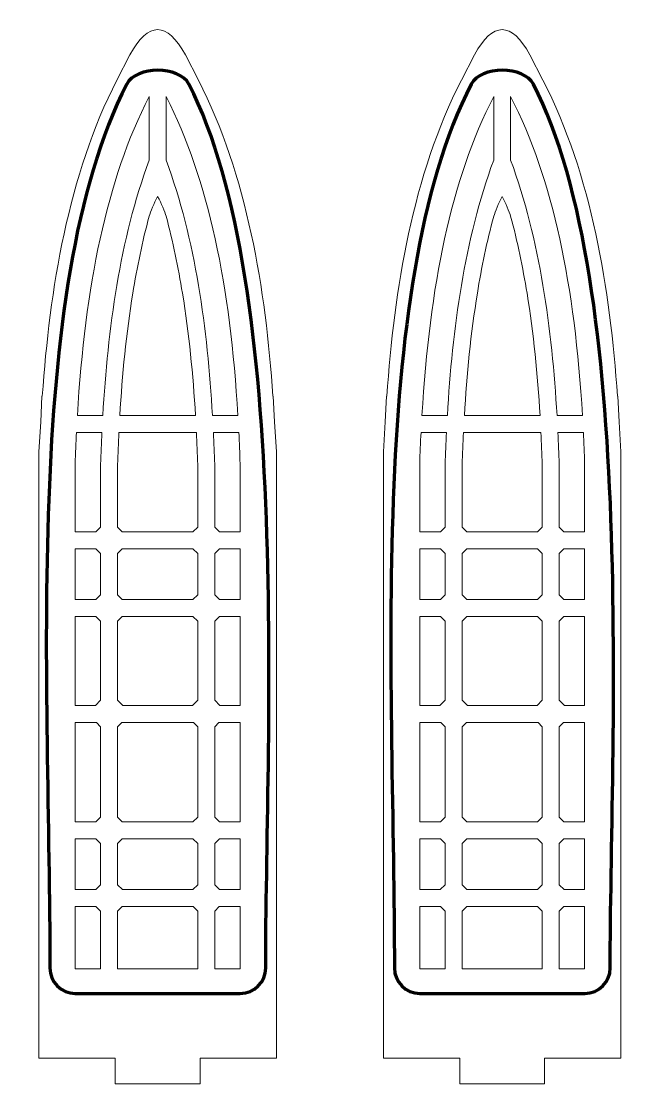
# Model space of a CAD drawing. Header units: centimetres. Extents: x -57 to 189, y -76 to 83.
# Drawn here: x -56.29 to -49.02, y 8.83 to 21.35 of the extents above; entities that cross this region are included whole.
import ezdxf

# ---------------------------------------------------------------- set-up
doc = ezdxf.new("R2010")
doc.units = ezdxf.units.CM
doc.header["$MEASUREMENT"] = 0
doc.layers.add('DEFAULT', color=7, linetype='Continuous')

msp = doc.modelspace()

# ---------------------------------------------------------------- linework, layer by layer
at = {"layer": 'DEFAULT', "color": 250, "lineweight": 9}
for points, knots in [([(-55.17945, 9.12564), (-55.17945, 9.12564), (-56.07944, 9.12564), (-56.07944, 9.12564), (-56.07944, 9.12564), (-56.07944, 9.12564), (-56.07941, 16.27642), (-56.07941, 16.27642), (-56.07941, 16.27642), (-56.07941, 16.27642), (-56.05852, 16.628), (-56.05852, 16.628), (-56.05852, 16.628), (-56.05852, 16.628), (-56.04349, 16.93102), (-56.04349, 16.93102), (-56.04349, 16.93102), (-56.04349, 16.93102), (-56.03952, 16.93102), (-56.03952, 16.93102), (-56.03952, 16.93102), (-55.95224, 18.18883), (-55.73653, 19.53457), (-55.15956, 20.65811), (-55.15956, 20.65811), (-55.15956, 20.65811), (-55.00675, 20.95568), (-55.00675, 20.95568), (-55.00675, 20.95568), (-54.78855, 21.3508), (-54.57035, 21.3508), (-54.35215, 20.95568), (-54.35215, 20.95568), (-54.35215, 20.95568), (-54.19934, 20.65811), (-54.19934, 20.65811), (-54.19934, 20.65811), (-53.62237, 19.53457), (-53.40666, 18.18883), (-53.31938, 16.93102), (-53.31938, 16.93102), (-53.31938, 16.93102), (-53.31541, 16.93102), (-53.31541, 16.93102), (-53.31541, 16.93102), (-53.31541, 16.93102), (-53.30038, 16.628), (-53.30038, 16.628), (-53.30038, 16.628), (-53.30038, 16.628), (-53.27945, 16.27642), (-53.27945, 16.27642), (-53.27945, 16.27642), (-53.27945, 16.27642), (-53.27945, 9.12564), (-53.27945, 9.12564), (-53.27945, 9.12564), (-53.27945, 9.12564), (-54.17945, 9.12564), (-54.17945, 9.12564), (-54.17945, 9.12564), (-54.17945, 9.12564), (-54.17945, 8.82564), (-54.17945, 8.82564), (-54.17945, 8.82564), (-54.17945, 8.82564), (-55.17945, 8.82564), (-55.17945, 8.82564), (-55.17945, 8.82564), (-55.17945, 8.82564), (-55.17945, 9.12564), (-55.17945, 9.12564)], [0, 0, 0, 0, 0.05263158, 0.05263158, 0.05263158, 0.05263158, 0.10526316, 0.10526316, 0.10526316, 0.10526316, 0.15789474, 0.15789474, 0.15789474, 0.15789474, 0.21052632, 0.21052632, 0.21052632, 0.21052632, 0.26315789, 0.26315789, 0.26315789, 0.26315789, 0.31578947, 0.31578947, 0.31578947, 0.31578947, 0.36842105, 0.36842105, 0.36842105, 0.36842105, 0.42105263, 0.42105263, 0.42105263, 0.42105263, 0.47368421, 0.47368421, 0.47368421, 0.47368421, 0.52631579, 0.52631579, 0.52631579, 0.52631579, 0.57894737, 0.57894737, 0.57894737, 0.57894737, 0.63157895, 0.63157895, 0.63157895, 0.63157895, 0.68421053, 0.68421053, 0.68421053, 0.68421053, 0.73684211, 0.73684211, 0.73684211, 0.73684211, 0.78947368, 0.78947368, 0.78947368, 0.78947368, 0.84210526, 0.84210526, 0.84210526, 0.84210526, 0.89473684, 0.89473684, 0.89473684, 0.89473684, 1, 1, 1, 1]), ([(-51.11614, 9.12564), (-51.11614, 9.12564), (-52.01613, 9.12564), (-52.01613, 9.12564), (-52.01613, 9.12564), (-52.01613, 9.12564), (-52.0161, 16.27642), (-52.0161, 16.27642), (-52.0161, 16.27642), (-52.0161, 16.27642), (-51.99521, 16.628), (-51.99521, 16.628), (-51.99521, 16.628), (-51.99521, 16.628), (-51.98018, 16.93102), (-51.98018, 16.93102), (-51.98018, 16.93102), (-51.98018, 16.93102), (-51.97621, 16.93102), (-51.97621, 16.93102), (-51.97621, 16.93102), (-51.88893, 18.18883), (-51.67322, 19.53457), (-51.09625, 20.65811), (-51.09625, 20.65811), (-51.09625, 20.65811), (-50.94344, 20.95568), (-50.94344, 20.95568), (-50.94344, 20.95568), (-50.72524, 21.3508), (-50.50704, 21.3508), (-50.28884, 20.95568), (-50.28884, 20.95568), (-50.28884, 20.95568), (-50.13603, 20.65811), (-50.13603, 20.65811), (-50.13603, 20.65811), (-49.55906, 19.53457), (-49.34335, 18.18883), (-49.25607, 16.93102), (-49.25607, 16.93102), (-49.25607, 16.93102), (-49.2521, 16.93102), (-49.2521, 16.93102), (-49.2521, 16.93102), (-49.2521, 16.93102), (-49.23707, 16.628), (-49.23707, 16.628), (-49.23707, 16.628), (-49.23707, 16.628), (-49.21614, 16.27642), (-49.21614, 16.27642), (-49.21614, 16.27642), (-49.21614, 16.27642), (-49.21614, 9.12564), (-49.21614, 9.12564), (-49.21614, 9.12564), (-49.21614, 9.12564), (-50.11614, 9.12564), (-50.11614, 9.12564), (-50.11614, 9.12564), (-50.11614, 9.12564), (-50.11614, 8.82564), (-50.11614, 8.82564), (-50.11614, 8.82564), (-50.11614, 8.82564), (-51.11614, 8.82564), (-51.11614, 8.82564), (-51.11614, 8.82564), (-51.11614, 8.82564), (-51.11614, 9.12564), (-51.11614, 9.12564)], [0, 0, 0, 0, 0.05263158, 0.05263158, 0.05263158, 0.05263158, 0.10526316, 0.10526316, 0.10526316, 0.10526316, 0.15789474, 0.15789474, 0.15789474, 0.15789474, 0.21052632, 0.21052632, 0.21052632, 0.21052632, 0.26315789, 0.26315789, 0.26315789, 0.26315789, 0.31578947, 0.31578947, 0.31578947, 0.31578947, 0.36842105, 0.36842105, 0.36842105, 0.36842105, 0.42105263, 0.42105263, 0.42105263, 0.42105263, 0.47368421, 0.47368421, 0.47368421, 0.47368421, 0.52631579, 0.52631579, 0.52631579, 0.52631579, 0.57894737, 0.57894737, 0.57894737, 0.57894737, 0.63157895, 0.63157895, 0.63157895, 0.63157895, 0.68421053, 0.68421053, 0.68421053, 0.68421053, 0.73684211, 0.73684211, 0.73684211, 0.73684211, 0.78947368, 0.78947368, 0.78947368, 0.78947368, 0.84210526, 0.84210526, 0.84210526, 0.84210526, 0.89473684, 0.89473684, 0.89473684, 0.89473684, 1, 1, 1, 1]), ([(-54.77945, 19.71427), (-55.12617, 18.77528), (-55.26663, 17.7188), (-55.32606, 16.70383), (-55.32606, 16.70383), (-55.32606, 16.70383), (-55.62596, 16.70383), (-55.62596, 16.70383), (-55.62596, 16.70383), (-55.53542, 18.22724), (-55.28409, 19.48033), (-54.77945, 20.46302), (-54.77945, 20.46302), (-54.77945, 20.46302), (-54.77945, 19.71427), (-54.77945, 19.71427)], [0, 0, 0, 0, 0.2, 0.2, 0.2, 0.2, 0.4, 0.4, 0.4, 0.4, 0.6, 0.6, 0.6, 0.6, 1, 1, 1, 1]), ([(-54.57945, 20.46302), (-54.07481, 19.48033), (-53.82348, 18.22724), (-53.73294, 16.70383), (-53.73294, 16.70383), (-53.73294, 16.70383), (-54.03284, 16.70383), (-54.03284, 16.70383), (-54.03284, 16.70383), (-54.09227, 17.7188), (-54.23273, 18.77528), (-54.57945, 19.71427), (-54.57945, 19.71427), (-54.57945, 19.71427), (-54.57945, 20.46302), (-54.57945, 20.46302)], [0, 0, 0, 0, 0.2, 0.2, 0.2, 0.2, 0.4, 0.4, 0.4, 0.4, 0.6, 0.6, 0.6, 0.6, 1, 1, 1, 1]), ([(-50.71614, 19.71427), (-51.06286, 18.77528), (-51.20332, 17.7188), (-51.26275, 16.70383), (-51.26275, 16.70383), (-51.26275, 16.70383), (-51.56265, 16.70383), (-51.56265, 16.70383), (-51.56265, 16.70383), (-51.47211, 18.22724), (-51.22078, 19.48033), (-50.71614, 20.46302), (-50.71614, 20.46302), (-50.71614, 20.46302), (-50.71614, 19.71427), (-50.71614, 19.71427)], [0, 0, 0, 0, 0.2, 0.2, 0.2, 0.2, 0.4, 0.4, 0.4, 0.4, 0.6, 0.6, 0.6, 0.6, 1, 1, 1, 1]), ([(-50.51614, 20.46302), (-50.0115, 19.48033), (-49.76017, 18.22724), (-49.66963, 16.70383), (-49.66963, 16.70383), (-49.66963, 16.70383), (-49.96953, 16.70383), (-49.96953, 16.70383), (-49.96953, 16.70383), (-50.02896, 17.7188), (-50.16942, 18.77528), (-50.51614, 19.71427), (-50.51614, 19.71427), (-50.51614, 19.71427), (-50.51614, 20.46302), (-50.51614, 20.46302)], [0, 0, 0, 0, 0.2, 0.2, 0.2, 0.2, 0.4, 0.4, 0.4, 0.4, 0.6, 0.6, 0.6, 0.6, 1, 1, 1, 1]), ([(-54.38675, 18.14511), (-54.30897, 17.66854), (-54.26199, 17.18645), (-54.23328, 16.70383), (-54.23328, 16.70383), (-54.23328, 16.70383), (-54.67945, 16.70383), (-54.67945, 16.70383), (-54.67945, 16.70383), (-54.67945, 16.70383), (-55.12562, 16.70383), (-55.12562, 16.70383), (-55.12562, 16.70383), (-55.09691, 17.18645), (-55.04993, 17.66854), (-54.97215, 18.14511), (-54.97215, 18.14511), (-54.92251, 18.44931), (-54.85997, 18.75362), (-54.77945, 19.05263), (-54.77945, 19.05263), (-54.76227, 19.10383), (-54.72367, 19.20741), (-54.67945, 19.28575), (-54.67945, 19.28575), (-54.63523, 19.20741), (-54.59663, 19.10383), (-54.57945, 19.05263), (-54.57945, 19.05263), (-54.49893, 18.75362), (-54.43639, 18.44931), (-54.38675, 18.14511)], [0, 0, 0, 0, 0.11111111, 0.11111111, 0.11111111, 0.11111111, 0.22222222, 0.22222222, 0.22222222, 0.22222222, 0.33333333, 0.33333333, 0.33333333, 0.33333333, 0.44444444, 0.44444444, 0.44444444, 0.44444444, 0.55555556, 0.55555556, 0.55555556, 0.55555556, 0.66666667, 0.66666667, 0.66666667, 0.66666667, 0.77777778, 0.77777778, 0.77777778, 0.77777778, 1, 1, 1, 1]), ([(-50.32344, 18.14511), (-50.24566, 17.66854), (-50.19868, 17.18645), (-50.16997, 16.70383), (-50.16997, 16.70383), (-50.16997, 16.70383), (-50.61614, 16.70383), (-50.61614, 16.70383), (-50.61614, 16.70383), (-50.61614, 16.70383), (-51.06231, 16.70383), (-51.06231, 16.70383), (-51.06231, 16.70383), (-51.0336, 17.18645), (-50.98662, 17.66854), (-50.90884, 18.14511), (-50.90884, 18.14511), (-50.8592, 18.44931), (-50.79666, 18.75362), (-50.71614, 19.05263), (-50.71614, 19.05263), (-50.69896, 19.10383), (-50.66036, 19.20741), (-50.61614, 19.28575), (-50.61614, 19.28575), (-50.57192, 19.20741), (-50.53332, 19.10383), (-50.51614, 19.05263), (-50.51614, 19.05263), (-50.43562, 18.75362), (-50.37308, 18.44931), (-50.32344, 18.14511)], [0, 0, 0, 0, 0.11111111, 0.11111111, 0.11111111, 0.11111111, 0.22222222, 0.22222222, 0.22222222, 0.22222222, 0.33333333, 0.33333333, 0.33333333, 0.33333333, 0.44444444, 0.44444444, 0.44444444, 0.44444444, 0.55555556, 0.55555556, 0.55555556, 0.55555556, 0.66666667, 0.66666667, 0.66666667, 0.66666667, 0.77777778, 0.77777778, 0.77777778, 0.77777778, 1, 1, 1, 1]), ([(-55.35214, 16.12765), (-55.35214, 16.12765), (-55.35214, 15.3874), (-55.35214, 15.3874), (-55.35214, 15.3874), (-55.35214, 15.3874), (-55.40805, 15.33149), (-55.40805, 15.33149), (-55.40805, 15.33149), (-55.40805, 15.33149), (-55.65214, 15.33149), (-55.65214, 15.33149), (-55.65214, 15.33149), (-55.65214, 15.33149), (-55.65214, 16.13262), (-55.65214, 16.13262), (-55.65214, 16.13262), (-55.64799, 16.25804), (-55.6429, 16.38178), (-55.63685, 16.50383), (-55.63685, 16.50383), (-55.63685, 16.50383), (-55.33679, 16.50383), (-55.33679, 16.50383), (-55.33679, 16.50383), (-55.34293, 16.37809), (-55.34795, 16.25314), (-55.35208, 16.12931), (-55.35208, 16.12931), (-55.35208, 16.12931), (-55.35214, 16.12765), (-55.35214, 16.12765)], [0, 0, 0, 0, 0.11111111, 0.11111111, 0.11111111, 0.11111111, 0.22222222, 0.22222222, 0.22222222, 0.22222222, 0.33333333, 0.33333333, 0.33333333, 0.33333333, 0.44444444, 0.44444444, 0.44444444, 0.44444444, 0.55555556, 0.55555556, 0.55555556, 0.55555556, 0.66666667, 0.66666667, 0.66666667, 0.66666667, 0.77777778, 0.77777778, 0.77777778, 0.77777778, 1, 1, 1, 1]), ([(-54.20676, 16.12431), (-54.20676, 16.12431), (-54.20676, 15.3874), (-54.20676, 15.3874), (-54.20676, 15.3874), (-54.20676, 15.3874), (-54.26267, 15.33149), (-54.26267, 15.33149), (-54.26267, 15.33149), (-54.26267, 15.33149), (-54.67945, 15.33149), (-54.67945, 15.33149), (-54.67945, 15.33149), (-54.67945, 15.33149), (-55.09623, 15.33149), (-55.09623, 15.33149), (-55.09623, 15.33149), (-55.09623, 15.33149), (-55.15214, 15.3874), (-55.15214, 15.3874), (-55.15214, 15.3874), (-55.15214, 15.3874), (-55.15214, 16.12431), (-55.15214, 16.12431), (-55.15214, 16.12431), (-55.14792, 16.25075), (-55.14277, 16.37729), (-55.13651, 16.50383), (-55.13651, 16.50383), (-55.13651, 16.50383), (-54.67945, 16.50383), (-54.67945, 16.50383), (-54.67945, 16.50383), (-54.67945, 16.50383), (-54.22239, 16.50383), (-54.22239, 16.50383), (-54.22239, 16.50383), (-54.21613, 16.37729), (-54.21098, 16.25075), (-54.20676, 16.12431)], [0, 0, 0, 0, 0.09090909, 0.09090909, 0.09090909, 0.09090909, 0.18181818, 0.18181818, 0.18181818, 0.18181818, 0.27272727, 0.27272727, 0.27272727, 0.27272727, 0.36363636, 0.36363636, 0.36363636, 0.36363636, 0.45454545, 0.45454545, 0.45454545, 0.45454545, 0.54545455, 0.54545455, 0.54545455, 0.54545455, 0.63636364, 0.63636364, 0.63636364, 0.63636364, 0.72727273, 0.72727273, 0.72727273, 0.72727273, 0.81818182, 0.81818182, 0.81818182, 0.81818182, 1, 1, 1, 1]), ([(-53.70676, 16.13262), (-53.70676, 16.13262), (-53.70676, 15.33149), (-53.70676, 15.33149), (-53.70676, 15.33149), (-53.70676, 15.33149), (-53.95085, 15.33149), (-53.95085, 15.33149), (-53.95085, 15.33149), (-53.95085, 15.33149), (-54.00676, 15.3874), (-54.00676, 15.3874), (-54.00676, 15.3874), (-54.00676, 15.3874), (-54.00676, 16.12765), (-54.00676, 16.12765), (-54.00676, 16.12765), (-54.00676, 16.12765), (-54.00682, 16.12931), (-54.00682, 16.12931), (-54.00682, 16.12931), (-54.01095, 16.25314), (-54.01597, 16.37809), (-54.02211, 16.50383), (-54.02211, 16.50383), (-54.02211, 16.50383), (-53.72205, 16.50383), (-53.72205, 16.50383), (-53.72205, 16.50383), (-53.716, 16.38178), (-53.71091, 16.25804), (-53.70676, 16.13262)], [0, 0, 0, 0, 0.11111111, 0.11111111, 0.11111111, 0.11111111, 0.22222222, 0.22222222, 0.22222222, 0.22222222, 0.33333333, 0.33333333, 0.33333333, 0.33333333, 0.44444444, 0.44444444, 0.44444444, 0.44444444, 0.55555556, 0.55555556, 0.55555556, 0.55555556, 0.66666667, 0.66666667, 0.66666667, 0.66666667, 0.77777778, 0.77777778, 0.77777778, 0.77777778, 1, 1, 1, 1]), ([(-51.28883, 16.12765), (-51.28883, 16.12765), (-51.28883, 15.3874), (-51.28883, 15.3874), (-51.28883, 15.3874), (-51.28883, 15.3874), (-51.34474, 15.33149), (-51.34474, 15.33149), (-51.34474, 15.33149), (-51.34474, 15.33149), (-51.58883, 15.33149), (-51.58883, 15.33149), (-51.58883, 15.33149), (-51.58883, 15.33149), (-51.58883, 16.13262), (-51.58883, 16.13262), (-51.58883, 16.13262), (-51.58468, 16.25804), (-51.57959, 16.38178), (-51.57354, 16.50383), (-51.57354, 16.50383), (-51.57354, 16.50383), (-51.27348, 16.50383), (-51.27348, 16.50383), (-51.27348, 16.50383), (-51.27962, 16.37809), (-51.28464, 16.25314), (-51.28877, 16.12931), (-51.28877, 16.12931), (-51.28877, 16.12931), (-51.28883, 16.12765), (-51.28883, 16.12765)], [0, 0, 0, 0, 0.11111111, 0.11111111, 0.11111111, 0.11111111, 0.22222222, 0.22222222, 0.22222222, 0.22222222, 0.33333333, 0.33333333, 0.33333333, 0.33333333, 0.44444444, 0.44444444, 0.44444444, 0.44444444, 0.55555556, 0.55555556, 0.55555556, 0.55555556, 0.66666667, 0.66666667, 0.66666667, 0.66666667, 0.77777778, 0.77777778, 0.77777778, 0.77777778, 1, 1, 1, 1]), ([(-50.14345, 16.12431), (-50.14345, 16.12431), (-50.14345, 15.3874), (-50.14345, 15.3874), (-50.14345, 15.3874), (-50.14345, 15.3874), (-50.19936, 15.33149), (-50.19936, 15.33149), (-50.19936, 15.33149), (-50.19936, 15.33149), (-50.61614, 15.33149), (-50.61614, 15.33149), (-50.61614, 15.33149), (-50.61614, 15.33149), (-51.03292, 15.33149), (-51.03292, 15.33149), (-51.03292, 15.33149), (-51.03292, 15.33149), (-51.08883, 15.3874), (-51.08883, 15.3874), (-51.08883, 15.3874), (-51.08883, 15.3874), (-51.08883, 16.12431), (-51.08883, 16.12431), (-51.08883, 16.12431), (-51.08461, 16.25075), (-51.07946, 16.37729), (-51.0732, 16.50383), (-51.0732, 16.50383), (-51.0732, 16.50383), (-50.61614, 16.50383), (-50.61614, 16.50383), (-50.61614, 16.50383), (-50.61614, 16.50383), (-50.15908, 16.50383), (-50.15908, 16.50383), (-50.15908, 16.50383), (-50.15282, 16.37729), (-50.14767, 16.25075), (-50.14345, 16.12431)], [0, 0, 0, 0, 0.09090909, 0.09090909, 0.09090909, 0.09090909, 0.18181818, 0.18181818, 0.18181818, 0.18181818, 0.27272727, 0.27272727, 0.27272727, 0.27272727, 0.36363636, 0.36363636, 0.36363636, 0.36363636, 0.45454545, 0.45454545, 0.45454545, 0.45454545, 0.54545455, 0.54545455, 0.54545455, 0.54545455, 0.63636364, 0.63636364, 0.63636364, 0.63636364, 0.72727273, 0.72727273, 0.72727273, 0.72727273, 0.81818182, 0.81818182, 0.81818182, 0.81818182, 1, 1, 1, 1]), ([(-49.64345, 16.13262), (-49.64345, 16.13262), (-49.64345, 15.33149), (-49.64345, 15.33149), (-49.64345, 15.33149), (-49.64345, 15.33149), (-49.88754, 15.33149), (-49.88754, 15.33149), (-49.88754, 15.33149), (-49.88754, 15.33149), (-49.94345, 15.3874), (-49.94345, 15.3874), (-49.94345, 15.3874), (-49.94345, 15.3874), (-49.94345, 16.12765), (-49.94345, 16.12765), (-49.94345, 16.12765), (-49.94345, 16.12765), (-49.94351, 16.12931), (-49.94351, 16.12931), (-49.94351, 16.12931), (-49.94764, 16.25314), (-49.95266, 16.37809), (-49.9588, 16.50383), (-49.9588, 16.50383), (-49.9588, 16.50383), (-49.65874, 16.50383), (-49.65874, 16.50383), (-49.65874, 16.50383), (-49.65269, 16.38178), (-49.6476, 16.25804), (-49.64345, 16.13262)], [0, 0, 0, 0, 0.11111111, 0.11111111, 0.11111111, 0.11111111, 0.22222222, 0.22222222, 0.22222222, 0.22222222, 0.33333333, 0.33333333, 0.33333333, 0.33333333, 0.44444444, 0.44444444, 0.44444444, 0.44444444, 0.55555556, 0.55555556, 0.55555556, 0.55555556, 0.66666667, 0.66666667, 0.66666667, 0.66666667, 0.77777778, 0.77777778, 0.77777778, 0.77777778, 1, 1, 1, 1]), ([(-55.35214, 15.07558), (-55.35214, 15.07558), (-55.35214, 14.59022), (-55.35214, 14.59022), (-55.35214, 14.59022), (-55.35214, 14.59022), (-55.40806, 14.5343), (-55.40806, 14.5343), (-55.40806, 14.5343), (-55.40806, 14.5343), (-55.65214, 14.5343), (-55.65214, 14.5343), (-55.65214, 14.5343), (-55.65214, 14.5343), (-55.65214, 15.13149), (-55.65214, 15.13149), (-55.65214, 15.13149), (-55.65214, 15.13149), (-55.40805, 15.13149), (-55.40805, 15.13149), (-55.40805, 15.13149), (-55.40805, 15.13149), (-55.35214, 15.07558), (-55.35214, 15.07558)], [0, 0, 0, 0, 0.14285714, 0.14285714, 0.14285714, 0.14285714, 0.28571429, 0.28571429, 0.28571429, 0.28571429, 0.42857143, 0.42857143, 0.42857143, 0.42857143, 0.57142857, 0.57142857, 0.57142857, 0.57142857, 0.71428571, 0.71428571, 0.71428571, 0.71428571, 1, 1, 1, 1]), ([(-54.67945, 15.13149), (-54.67945, 15.13149), (-54.26267, 15.13149), (-54.26267, 15.13149), (-54.26267, 15.13149), (-54.26267, 15.13149), (-54.20676, 15.07558), (-54.20676, 15.07558), (-54.20676, 15.07558), (-54.20676, 15.07558), (-54.20676, 14.59022), (-54.20676, 14.59022), (-54.20676, 14.59022), (-54.20676, 14.59022), (-54.26268, 14.5343), (-54.26268, 14.5343), (-54.26268, 14.5343), (-54.26268, 14.5343), (-54.67945, 14.5343), (-54.67945, 14.5343), (-54.67945, 14.5343), (-54.67945, 14.5343), (-55.09622, 14.5343), (-55.09622, 14.5343), (-55.09622, 14.5343), (-55.09622, 14.5343), (-55.15214, 14.59022), (-55.15214, 14.59022), (-55.15214, 14.59022), (-55.15214, 14.59022), (-55.15214, 15.07558), (-55.15214, 15.07558), (-55.15214, 15.07558), (-55.15214, 15.07558), (-55.09623, 15.13149), (-55.09623, 15.13149), (-55.09623, 15.13149), (-55.09623, 15.13149), (-54.67945, 15.13149), (-54.67945, 15.13149)], [0, 0, 0, 0, 0.09090909, 0.09090909, 0.09090909, 0.09090909, 0.18181818, 0.18181818, 0.18181818, 0.18181818, 0.27272727, 0.27272727, 0.27272727, 0.27272727, 0.36363636, 0.36363636, 0.36363636, 0.36363636, 0.45454545, 0.45454545, 0.45454545, 0.45454545, 0.54545455, 0.54545455, 0.54545455, 0.54545455, 0.63636364, 0.63636364, 0.63636364, 0.63636364, 0.72727273, 0.72727273, 0.72727273, 0.72727273, 0.81818182, 0.81818182, 0.81818182, 0.81818182, 1, 1, 1, 1]), ([(-53.70676, 15.13149), (-53.70676, 15.13149), (-53.70676, 14.5343), (-53.70676, 14.5343), (-53.70676, 14.5343), (-53.70676, 14.5343), (-53.95084, 14.5343), (-53.95084, 14.5343), (-53.95084, 14.5343), (-53.95084, 14.5343), (-54.00676, 14.59022), (-54.00676, 14.59022), (-54.00676, 14.59022), (-54.00676, 14.59022), (-54.00676, 15.07558), (-54.00676, 15.07558), (-54.00676, 15.07558), (-54.00676, 15.07558), (-53.95085, 15.13149), (-53.95085, 15.13149), (-53.95085, 15.13149), (-53.95085, 15.13149), (-53.70676, 15.13149), (-53.70676, 15.13149)], [0, 0, 0, 0, 0.14285714, 0.14285714, 0.14285714, 0.14285714, 0.28571429, 0.28571429, 0.28571429, 0.28571429, 0.42857143, 0.42857143, 0.42857143, 0.42857143, 0.57142857, 0.57142857, 0.57142857, 0.57142857, 0.71428571, 0.71428571, 0.71428571, 0.71428571, 1, 1, 1, 1]), ([(-51.28883, 15.07558), (-51.28883, 15.07558), (-51.28883, 14.59022), (-51.28883, 14.59022), (-51.28883, 14.59022), (-51.28883, 14.59022), (-51.34475, 14.5343), (-51.34475, 14.5343), (-51.34475, 14.5343), (-51.34475, 14.5343), (-51.58883, 14.5343), (-51.58883, 14.5343), (-51.58883, 14.5343), (-51.58883, 14.5343), (-51.58883, 15.13149), (-51.58883, 15.13149), (-51.58883, 15.13149), (-51.58883, 15.13149), (-51.34474, 15.13149), (-51.34474, 15.13149), (-51.34474, 15.13149), (-51.34474, 15.13149), (-51.28883, 15.07558), (-51.28883, 15.07558)], [0, 0, 0, 0, 0.14285714, 0.14285714, 0.14285714, 0.14285714, 0.28571429, 0.28571429, 0.28571429, 0.28571429, 0.42857143, 0.42857143, 0.42857143, 0.42857143, 0.57142857, 0.57142857, 0.57142857, 0.57142857, 0.71428571, 0.71428571, 0.71428571, 0.71428571, 1, 1, 1, 1]), ([(-50.61614, 15.13149), (-50.61614, 15.13149), (-50.19936, 15.13149), (-50.19936, 15.13149), (-50.19936, 15.13149), (-50.19936, 15.13149), (-50.14345, 15.07558), (-50.14345, 15.07558), (-50.14345, 15.07558), (-50.14345, 15.07558), (-50.14345, 14.59022), (-50.14345, 14.59022), (-50.14345, 14.59022), (-50.14345, 14.59022), (-50.19937, 14.5343), (-50.19937, 14.5343), (-50.19937, 14.5343), (-50.19937, 14.5343), (-50.61614, 14.5343), (-50.61614, 14.5343), (-50.61614, 14.5343), (-50.61614, 14.5343), (-51.03291, 14.5343), (-51.03291, 14.5343), (-51.03291, 14.5343), (-51.03291, 14.5343), (-51.08883, 14.59022), (-51.08883, 14.59022), (-51.08883, 14.59022), (-51.08883, 14.59022), (-51.08883, 15.07558), (-51.08883, 15.07558), (-51.08883, 15.07558), (-51.08883, 15.07558), (-51.03292, 15.13149), (-51.03292, 15.13149), (-51.03292, 15.13149), (-51.03292, 15.13149), (-50.61614, 15.13149), (-50.61614, 15.13149)], [0, 0, 0, 0, 0.09090909, 0.09090909, 0.09090909, 0.09090909, 0.18181818, 0.18181818, 0.18181818, 0.18181818, 0.27272727, 0.27272727, 0.27272727, 0.27272727, 0.36363636, 0.36363636, 0.36363636, 0.36363636, 0.45454545, 0.45454545, 0.45454545, 0.45454545, 0.54545455, 0.54545455, 0.54545455, 0.54545455, 0.63636364, 0.63636364, 0.63636364, 0.63636364, 0.72727273, 0.72727273, 0.72727273, 0.72727273, 0.81818182, 0.81818182, 0.81818182, 0.81818182, 1, 1, 1, 1]), ([(-49.64345, 15.13149), (-49.64345, 15.13149), (-49.64345, 14.5343), (-49.64345, 14.5343), (-49.64345, 14.5343), (-49.64345, 14.5343), (-49.88753, 14.5343), (-49.88753, 14.5343), (-49.88753, 14.5343), (-49.88753, 14.5343), (-49.94345, 14.59022), (-49.94345, 14.59022), (-49.94345, 14.59022), (-49.94345, 14.59022), (-49.94345, 15.07558), (-49.94345, 15.07558), (-49.94345, 15.07558), (-49.94345, 15.07558), (-49.88754, 15.13149), (-49.88754, 15.13149), (-49.88754, 15.13149), (-49.88754, 15.13149), (-49.64345, 15.13149), (-49.64345, 15.13149)], [0, 0, 0, 0, 0.14285714, 0.14285714, 0.14285714, 0.14285714, 0.28571429, 0.28571429, 0.28571429, 0.28571429, 0.42857143, 0.42857143, 0.42857143, 0.42857143, 0.57142857, 0.57142857, 0.57142857, 0.57142857, 0.71428571, 0.71428571, 0.71428571, 0.71428571, 1, 1, 1, 1]), ([(-55.35214, 14.2784), (-55.35214, 14.2784), (-55.35214, 13.34599), (-55.35214, 13.34599), (-55.35214, 13.34599), (-55.35214, 13.34599), (-55.41383, 13.2843), (-55.41383, 13.2843), (-55.41383, 13.2843), (-55.41383, 13.2843), (-55.65214, 13.2843), (-55.65214, 13.2843), (-55.65214, 13.2843), (-55.65214, 13.2843), (-55.65214, 14.3343), (-55.65214, 14.3343), (-55.65214, 14.3343), (-55.65214, 14.3343), (-55.40804, 14.3343), (-55.40804, 14.3343), (-55.40804, 14.3343), (-55.40804, 14.3343), (-55.35214, 14.2784), (-55.35214, 14.2784)], [0, 0, 0, 0, 0.14285714, 0.14285714, 0.14285714, 0.14285714, 0.28571429, 0.28571429, 0.28571429, 0.28571429, 0.42857143, 0.42857143, 0.42857143, 0.42857143, 0.57142857, 0.57142857, 0.57142857, 0.57142857, 0.71428571, 0.71428571, 0.71428571, 0.71428571, 1, 1, 1, 1]), ([(-54.20676, 14.2784), (-54.20676, 14.2784), (-54.20676, 13.34599), (-54.20676, 13.34599), (-54.20676, 13.34599), (-54.20676, 13.34599), (-54.26845, 13.2843), (-54.26845, 13.2843), (-54.26845, 13.2843), (-54.26845, 13.2843), (-54.67945, 13.2843), (-54.67945, 13.2843), (-54.67945, 13.2843), (-54.67945, 13.2843), (-55.09045, 13.2843), (-55.09045, 13.2843), (-55.09045, 13.2843), (-55.09045, 13.2843), (-55.15214, 13.34599), (-55.15214, 13.34599), (-55.15214, 13.34599), (-55.15214, 13.34599), (-55.15214, 14.2784), (-55.15214, 14.2784), (-55.15214, 14.2784), (-55.15214, 14.2784), (-55.09624, 14.3343), (-55.09624, 14.3343), (-55.09624, 14.3343), (-55.09624, 14.3343), (-54.67945, 14.3343), (-54.67945, 14.3343), (-54.67945, 14.3343), (-54.67945, 14.3343), (-54.26266, 14.3343), (-54.26266, 14.3343), (-54.26266, 14.3343), (-54.26266, 14.3343), (-54.20676, 14.2784), (-54.20676, 14.2784)], [0, 0, 0, 0, 0.09090909, 0.09090909, 0.09090909, 0.09090909, 0.18181818, 0.18181818, 0.18181818, 0.18181818, 0.27272727, 0.27272727, 0.27272727, 0.27272727, 0.36363636, 0.36363636, 0.36363636, 0.36363636, 0.45454545, 0.45454545, 0.45454545, 0.45454545, 0.54545455, 0.54545455, 0.54545455, 0.54545455, 0.63636364, 0.63636364, 0.63636364, 0.63636364, 0.72727273, 0.72727273, 0.72727273, 0.72727273, 0.81818182, 0.81818182, 0.81818182, 0.81818182, 1, 1, 1, 1]), ([(-53.70676, 14.3343), (-53.70676, 14.3343), (-53.70676, 13.2843), (-53.70676, 13.2843), (-53.70676, 13.2843), (-53.70676, 13.2843), (-53.94507, 13.2843), (-53.94507, 13.2843), (-53.94507, 13.2843), (-53.94507, 13.2843), (-54.00676, 13.34599), (-54.00676, 13.34599), (-54.00676, 13.34599), (-54.00676, 13.34599), (-54.00676, 14.2784), (-54.00676, 14.2784), (-54.00676, 14.2784), (-54.00676, 14.2784), (-53.95086, 14.3343), (-53.95086, 14.3343), (-53.95086, 14.3343), (-53.95086, 14.3343), (-53.70676, 14.3343), (-53.70676, 14.3343)], [0, 0, 0, 0, 0.14285714, 0.14285714, 0.14285714, 0.14285714, 0.28571429, 0.28571429, 0.28571429, 0.28571429, 0.42857143, 0.42857143, 0.42857143, 0.42857143, 0.57142857, 0.57142857, 0.57142857, 0.57142857, 0.71428571, 0.71428571, 0.71428571, 0.71428571, 1, 1, 1, 1]), ([(-51.28883, 14.2784), (-51.28883, 14.2784), (-51.28883, 13.34599), (-51.28883, 13.34599), (-51.28883, 13.34599), (-51.28883, 13.34599), (-51.35052, 13.2843), (-51.35052, 13.2843), (-51.35052, 13.2843), (-51.35052, 13.2843), (-51.58883, 13.2843), (-51.58883, 13.2843), (-51.58883, 13.2843), (-51.58883, 13.2843), (-51.58883, 14.3343), (-51.58883, 14.3343), (-51.58883, 14.3343), (-51.58883, 14.3343), (-51.34473, 14.3343), (-51.34473, 14.3343), (-51.34473, 14.3343), (-51.34473, 14.3343), (-51.28883, 14.2784), (-51.28883, 14.2784)], [0, 0, 0, 0, 0.14285714, 0.14285714, 0.14285714, 0.14285714, 0.28571429, 0.28571429, 0.28571429, 0.28571429, 0.42857143, 0.42857143, 0.42857143, 0.42857143, 0.57142857, 0.57142857, 0.57142857, 0.57142857, 0.71428571, 0.71428571, 0.71428571, 0.71428571, 1, 1, 1, 1]), ([(-50.14345, 14.2784), (-50.14345, 14.2784), (-50.14345, 13.34599), (-50.14345, 13.34599), (-50.14345, 13.34599), (-50.14345, 13.34599), (-50.20514, 13.2843), (-50.20514, 13.2843), (-50.20514, 13.2843), (-50.20514, 13.2843), (-50.61614, 13.2843), (-50.61614, 13.2843), (-50.61614, 13.2843), (-50.61614, 13.2843), (-51.02714, 13.2843), (-51.02714, 13.2843), (-51.02714, 13.2843), (-51.02714, 13.2843), (-51.08883, 13.34599), (-51.08883, 13.34599), (-51.08883, 13.34599), (-51.08883, 13.34599), (-51.08883, 14.2784), (-51.08883, 14.2784), (-51.08883, 14.2784), (-51.08883, 14.2784), (-51.03293, 14.3343), (-51.03293, 14.3343), (-51.03293, 14.3343), (-51.03293, 14.3343), (-50.61614, 14.3343), (-50.61614, 14.3343), (-50.61614, 14.3343), (-50.61614, 14.3343), (-50.19935, 14.3343), (-50.19935, 14.3343), (-50.19935, 14.3343), (-50.19935, 14.3343), (-50.14345, 14.2784), (-50.14345, 14.2784)], [0, 0, 0, 0, 0.09090909, 0.09090909, 0.09090909, 0.09090909, 0.18181818, 0.18181818, 0.18181818, 0.18181818, 0.27272727, 0.27272727, 0.27272727, 0.27272727, 0.36363636, 0.36363636, 0.36363636, 0.36363636, 0.45454545, 0.45454545, 0.45454545, 0.45454545, 0.54545455, 0.54545455, 0.54545455, 0.54545455, 0.63636364, 0.63636364, 0.63636364, 0.63636364, 0.72727273, 0.72727273, 0.72727273, 0.72727273, 0.81818182, 0.81818182, 0.81818182, 0.81818182, 1, 1, 1, 1]), ([(-49.64345, 14.3343), (-49.64345, 14.3343), (-49.64345, 13.2843), (-49.64345, 13.2843), (-49.64345, 13.2843), (-49.64345, 13.2843), (-49.88176, 13.2843), (-49.88176, 13.2843), (-49.88176, 13.2843), (-49.88176, 13.2843), (-49.94345, 13.34599), (-49.94345, 13.34599), (-49.94345, 13.34599), (-49.94345, 13.34599), (-49.94345, 14.2784), (-49.94345, 14.2784), (-49.94345, 14.2784), (-49.94345, 14.2784), (-49.88755, 14.3343), (-49.88755, 14.3343), (-49.88755, 14.3343), (-49.88755, 14.3343), (-49.64345, 14.3343), (-49.64345, 14.3343)], [0, 0, 0, 0, 0.14285714, 0.14285714, 0.14285714, 0.14285714, 0.28571429, 0.28571429, 0.28571429, 0.28571429, 0.42857143, 0.42857143, 0.42857143, 0.42857143, 0.57142857, 0.57142857, 0.57142857, 0.57142857, 0.71428571, 0.71428571, 0.71428571, 0.71428571, 1, 1, 1, 1]), ([(-55.35214, 13.03417), (-55.35214, 13.03417), (-55.35214, 11.96788), (-55.35214, 11.96788), (-55.35214, 11.96788), (-55.35214, 11.96788), (-55.40806, 11.91196), (-55.40806, 11.91196), (-55.40806, 11.91196), (-55.40806, 11.91196), (-55.65214, 11.91196), (-55.65214, 11.91196), (-55.65214, 11.91196), (-55.65214, 11.91196), (-55.65214, 13.0843), (-55.65214, 13.0843), (-55.65214, 13.0843), (-55.65214, 13.0843), (-55.40227, 13.0843), (-55.40227, 13.0843), (-55.40227, 13.0843), (-55.40227, 13.0843), (-55.35214, 13.03417), (-55.35214, 13.03417)], [0, 0, 0, 0, 0.14285714, 0.14285714, 0.14285714, 0.14285714, 0.28571429, 0.28571429, 0.28571429, 0.28571429, 0.42857143, 0.42857143, 0.42857143, 0.42857143, 0.57142857, 0.57142857, 0.57142857, 0.57142857, 0.71428571, 0.71428571, 0.71428571, 0.71428571, 1, 1, 1, 1]), ([(-54.67945, 13.0843), (-54.67945, 13.0843), (-54.25689, 13.0843), (-54.25689, 13.0843), (-54.25689, 13.0843), (-54.25689, 13.0843), (-54.20676, 13.03417), (-54.20676, 13.03417), (-54.20676, 13.03417), (-54.20676, 13.03417), (-54.20676, 11.96786), (-54.20676, 11.96786), (-54.20676, 11.96786), (-54.20676, 11.96786), (-54.26266, 11.91196), (-54.26266, 11.91196), (-54.26266, 11.91196), (-54.26266, 11.91196), (-54.67945, 11.91196), (-54.67945, 11.91196), (-54.67945, 11.91196), (-54.67945, 11.91196), (-55.09624, 11.91196), (-55.09624, 11.91196), (-55.09624, 11.91196), (-55.09624, 11.91196), (-55.15214, 11.96786), (-55.15214, 11.96786), (-55.15214, 11.96786), (-55.15214, 11.96786), (-55.15214, 13.03417), (-55.15214, 13.03417), (-55.15214, 13.03417), (-55.15214, 13.03417), (-55.10201, 13.0843), (-55.10201, 13.0843), (-55.10201, 13.0843), (-55.10201, 13.0843), (-54.67945, 13.0843), (-54.67945, 13.0843)], [0, 0, 0, 0, 0.09090909, 0.09090909, 0.09090909, 0.09090909, 0.18181818, 0.18181818, 0.18181818, 0.18181818, 0.27272727, 0.27272727, 0.27272727, 0.27272727, 0.36363636, 0.36363636, 0.36363636, 0.36363636, 0.45454545, 0.45454545, 0.45454545, 0.45454545, 0.54545455, 0.54545455, 0.54545455, 0.54545455, 0.63636364, 0.63636364, 0.63636364, 0.63636364, 0.72727273, 0.72727273, 0.72727273, 0.72727273, 0.81818182, 0.81818182, 0.81818182, 0.81818182, 1, 1, 1, 1]), ([(-53.70676, 13.0843), (-53.70676, 13.0843), (-53.70676, 11.91196), (-53.70676, 11.91196), (-53.70676, 11.91196), (-53.70676, 11.91196), (-53.95084, 11.91196), (-53.95084, 11.91196), (-53.95084, 11.91196), (-53.95084, 11.91196), (-54.00676, 11.96788), (-54.00676, 11.96788), (-54.00676, 11.96788), (-54.00676, 11.96788), (-54.00676, 13.03417), (-54.00676, 13.03417), (-54.00676, 13.03417), (-54.00676, 13.03417), (-53.95663, 13.0843), (-53.95663, 13.0843), (-53.95663, 13.0843), (-53.95663, 13.0843), (-53.70676, 13.0843), (-53.70676, 13.0843)], [0, 0, 0, 0, 0.14285714, 0.14285714, 0.14285714, 0.14285714, 0.28571429, 0.28571429, 0.28571429, 0.28571429, 0.42857143, 0.42857143, 0.42857143, 0.42857143, 0.57142857, 0.57142857, 0.57142857, 0.57142857, 0.71428571, 0.71428571, 0.71428571, 0.71428571, 1, 1, 1, 1]), ([(-51.28883, 13.03417), (-51.28883, 13.03417), (-51.28883, 11.96788), (-51.28883, 11.96788), (-51.28883, 11.96788), (-51.28883, 11.96788), (-51.34475, 11.91196), (-51.34475, 11.91196), (-51.34475, 11.91196), (-51.34475, 11.91196), (-51.58883, 11.91196), (-51.58883, 11.91196), (-51.58883, 11.91196), (-51.58883, 11.91196), (-51.58883, 13.0843), (-51.58883, 13.0843), (-51.58883, 13.0843), (-51.58883, 13.0843), (-51.33896, 13.0843), (-51.33896, 13.0843), (-51.33896, 13.0843), (-51.33896, 13.0843), (-51.28883, 13.03417), (-51.28883, 13.03417)], [0, 0, 0, 0, 0.14285714, 0.14285714, 0.14285714, 0.14285714, 0.28571429, 0.28571429, 0.28571429, 0.28571429, 0.42857143, 0.42857143, 0.42857143, 0.42857143, 0.57142857, 0.57142857, 0.57142857, 0.57142857, 0.71428571, 0.71428571, 0.71428571, 0.71428571, 1, 1, 1, 1]), ([(-50.61614, 13.0843), (-50.61614, 13.0843), (-50.19358, 13.0843), (-50.19358, 13.0843), (-50.19358, 13.0843), (-50.19358, 13.0843), (-50.14345, 13.03417), (-50.14345, 13.03417), (-50.14345, 13.03417), (-50.14345, 13.03417), (-50.14345, 11.96786), (-50.14345, 11.96786), (-50.14345, 11.96786), (-50.14345, 11.96786), (-50.19935, 11.91196), (-50.19935, 11.91196), (-50.19935, 11.91196), (-50.19935, 11.91196), (-50.61614, 11.91196), (-50.61614, 11.91196), (-50.61614, 11.91196), (-50.61614, 11.91196), (-51.03293, 11.91196), (-51.03293, 11.91196), (-51.03293, 11.91196), (-51.03293, 11.91196), (-51.08883, 11.96786), (-51.08883, 11.96786), (-51.08883, 11.96786), (-51.08883, 11.96786), (-51.08883, 13.03417), (-51.08883, 13.03417), (-51.08883, 13.03417), (-51.08883, 13.03417), (-51.0387, 13.0843), (-51.0387, 13.0843), (-51.0387, 13.0843), (-51.0387, 13.0843), (-50.61614, 13.0843), (-50.61614, 13.0843)], [0, 0, 0, 0, 0.09090909, 0.09090909, 0.09090909, 0.09090909, 0.18181818, 0.18181818, 0.18181818, 0.18181818, 0.27272727, 0.27272727, 0.27272727, 0.27272727, 0.36363636, 0.36363636, 0.36363636, 0.36363636, 0.45454545, 0.45454545, 0.45454545, 0.45454545, 0.54545455, 0.54545455, 0.54545455, 0.54545455, 0.63636364, 0.63636364, 0.63636364, 0.63636364, 0.72727273, 0.72727273, 0.72727273, 0.72727273, 0.81818182, 0.81818182, 0.81818182, 0.81818182, 1, 1, 1, 1]), ([(-49.64345, 13.0843), (-49.64345, 13.0843), (-49.64345, 11.91196), (-49.64345, 11.91196), (-49.64345, 11.91196), (-49.64345, 11.91196), (-49.88753, 11.91196), (-49.88753, 11.91196), (-49.88753, 11.91196), (-49.88753, 11.91196), (-49.94345, 11.96788), (-49.94345, 11.96788), (-49.94345, 11.96788), (-49.94345, 11.96788), (-49.94345, 13.03417), (-49.94345, 13.03417), (-49.94345, 13.03417), (-49.94345, 13.03417), (-49.89332, 13.0843), (-49.89332, 13.0843), (-49.89332, 13.0843), (-49.89332, 13.0843), (-49.64345, 13.0843), (-49.64345, 13.0843)], [0, 0, 0, 0, 0.14285714, 0.14285714, 0.14285714, 0.14285714, 0.28571429, 0.28571429, 0.28571429, 0.28571429, 0.42857143, 0.42857143, 0.42857143, 0.42857143, 0.57142857, 0.57142857, 0.57142857, 0.57142857, 0.71428571, 0.71428571, 0.71428571, 0.71428571, 1, 1, 1, 1]), ([(-55.35214, 11.65604), (-55.35214, 11.65604), (-55.35214, 11.172), (-55.35214, 11.172), (-55.35214, 11.172), (-55.35214, 11.172), (-55.40937, 11.11477), (-55.40937, 11.11477), (-55.40937, 11.11477), (-55.40937, 11.11477), (-55.65214, 11.11477), (-55.65214, 11.11477), (-55.65214, 11.11477), (-55.65214, 11.11477), (-55.65214, 11.71196), (-55.65214, 11.71196), (-55.65214, 11.71196), (-55.65214, 11.71196), (-55.40806, 11.71196), (-55.40806, 11.71196), (-55.40806, 11.71196), (-55.40806, 11.71196), (-55.35214, 11.65604), (-55.35214, 11.65604)], [0, 0, 0, 0, 0.14285714, 0.14285714, 0.14285714, 0.14285714, 0.28571429, 0.28571429, 0.28571429, 0.28571429, 0.42857143, 0.42857143, 0.42857143, 0.42857143, 0.57142857, 0.57142857, 0.57142857, 0.57142857, 0.71428571, 0.71428571, 0.71428571, 0.71428571, 1, 1, 1, 1]), ([(-55.09624, 11.71196), (-55.09624, 11.71196), (-54.67945, 11.71196), (-54.67945, 11.71196), (-54.67945, 11.71196), (-54.67945, 11.71196), (-54.26266, 11.71196), (-54.26266, 11.71196), (-54.26266, 11.71196), (-54.26266, 11.71196), (-54.20676, 11.65606), (-54.20676, 11.65606), (-54.20676, 11.65606), (-54.20676, 11.65606), (-54.20676, 11.17198), (-54.20676, 11.17198), (-54.20676, 11.17198), (-54.20676, 11.17198), (-54.26397, 11.11477), (-54.26397, 11.11477), (-54.26397, 11.11477), (-54.26397, 11.11477), (-54.67945, 11.11477), (-54.67945, 11.11477), (-54.67945, 11.11477), (-54.67945, 11.11477), (-55.09493, 11.11477), (-55.09493, 11.11477), (-55.09493, 11.11477), (-55.09493, 11.11477), (-55.15214, 11.17198), (-55.15214, 11.17198), (-55.15214, 11.17198), (-55.15214, 11.17198), (-55.15214, 11.65606), (-55.15214, 11.65606), (-55.15214, 11.65606), (-55.15214, 11.65606), (-55.09624, 11.71196), (-55.09624, 11.71196)], [0, 0, 0, 0, 0.09090909, 0.09090909, 0.09090909, 0.09090909, 0.18181818, 0.18181818, 0.18181818, 0.18181818, 0.27272727, 0.27272727, 0.27272727, 0.27272727, 0.36363636, 0.36363636, 0.36363636, 0.36363636, 0.45454545, 0.45454545, 0.45454545, 0.45454545, 0.54545455, 0.54545455, 0.54545455, 0.54545455, 0.63636364, 0.63636364, 0.63636364, 0.63636364, 0.72727273, 0.72727273, 0.72727273, 0.72727273, 0.81818182, 0.81818182, 0.81818182, 0.81818182, 1, 1, 1, 1]), ([(-53.70676, 11.71196), (-53.70676, 11.71196), (-53.70676, 11.11477), (-53.70676, 11.11477), (-53.70676, 11.11477), (-53.70676, 11.11477), (-53.94953, 11.11477), (-53.94953, 11.11477), (-53.94953, 11.11477), (-53.94953, 11.11477), (-54.00676, 11.172), (-54.00676, 11.172), (-54.00676, 11.172), (-54.00676, 11.172), (-54.00676, 11.65604), (-54.00676, 11.65604), (-54.00676, 11.65604), (-54.00676, 11.65604), (-53.95084, 11.71196), (-53.95084, 11.71196), (-53.95084, 11.71196), (-53.95084, 11.71196), (-53.70676, 11.71196), (-53.70676, 11.71196)], [0, 0, 0, 0, 0.14285714, 0.14285714, 0.14285714, 0.14285714, 0.28571429, 0.28571429, 0.28571429, 0.28571429, 0.42857143, 0.42857143, 0.42857143, 0.42857143, 0.57142857, 0.57142857, 0.57142857, 0.57142857, 0.71428571, 0.71428571, 0.71428571, 0.71428571, 1, 1, 1, 1]), ([(-51.28883, 11.65604), (-51.28883, 11.65604), (-51.28883, 11.172), (-51.28883, 11.172), (-51.28883, 11.172), (-51.28883, 11.172), (-51.34606, 11.11477), (-51.34606, 11.11477), (-51.34606, 11.11477), (-51.34606, 11.11477), (-51.58883, 11.11477), (-51.58883, 11.11477), (-51.58883, 11.11477), (-51.58883, 11.11477), (-51.58883, 11.71196), (-51.58883, 11.71196), (-51.58883, 11.71196), (-51.58883, 11.71196), (-51.34475, 11.71196), (-51.34475, 11.71196), (-51.34475, 11.71196), (-51.34475, 11.71196), (-51.28883, 11.65604), (-51.28883, 11.65604)], [0, 0, 0, 0, 0.14285714, 0.14285714, 0.14285714, 0.14285714, 0.28571429, 0.28571429, 0.28571429, 0.28571429, 0.42857143, 0.42857143, 0.42857143, 0.42857143, 0.57142857, 0.57142857, 0.57142857, 0.57142857, 0.71428571, 0.71428571, 0.71428571, 0.71428571, 1, 1, 1, 1]), ([(-51.03293, 11.71196), (-51.03293, 11.71196), (-50.61614, 11.71196), (-50.61614, 11.71196), (-50.61614, 11.71196), (-50.61614, 11.71196), (-50.19935, 11.71196), (-50.19935, 11.71196), (-50.19935, 11.71196), (-50.19935, 11.71196), (-50.14345, 11.65606), (-50.14345, 11.65606), (-50.14345, 11.65606), (-50.14345, 11.65606), (-50.14345, 11.17198), (-50.14345, 11.17198), (-50.14345, 11.17198), (-50.14345, 11.17198), (-50.20066, 11.11477), (-50.20066, 11.11477), (-50.20066, 11.11477), (-50.20066, 11.11477), (-50.61614, 11.11477), (-50.61614, 11.11477), (-50.61614, 11.11477), (-50.61614, 11.11477), (-51.03162, 11.11477), (-51.03162, 11.11477), (-51.03162, 11.11477), (-51.03162, 11.11477), (-51.08883, 11.17198), (-51.08883, 11.17198), (-51.08883, 11.17198), (-51.08883, 11.17198), (-51.08883, 11.65606), (-51.08883, 11.65606), (-51.08883, 11.65606), (-51.08883, 11.65606), (-51.03293, 11.71196), (-51.03293, 11.71196)], [0, 0, 0, 0, 0.09090909, 0.09090909, 0.09090909, 0.09090909, 0.18181818, 0.18181818, 0.18181818, 0.18181818, 0.27272727, 0.27272727, 0.27272727, 0.27272727, 0.36363636, 0.36363636, 0.36363636, 0.36363636, 0.45454545, 0.45454545, 0.45454545, 0.45454545, 0.54545455, 0.54545455, 0.54545455, 0.54545455, 0.63636364, 0.63636364, 0.63636364, 0.63636364, 0.72727273, 0.72727273, 0.72727273, 0.72727273, 0.81818182, 0.81818182, 0.81818182, 0.81818182, 1, 1, 1, 1]), ([(-49.64345, 11.71196), (-49.64345, 11.71196), (-49.64345, 11.11477), (-49.64345, 11.11477), (-49.64345, 11.11477), (-49.64345, 11.11477), (-49.88622, 11.11477), (-49.88622, 11.11477), (-49.88622, 11.11477), (-49.88622, 11.11477), (-49.94345, 11.172), (-49.94345, 11.172), (-49.94345, 11.172), (-49.94345, 11.172), (-49.94345, 11.65604), (-49.94345, 11.65604), (-49.94345, 11.65604), (-49.94345, 11.65604), (-49.88753, 11.71196), (-49.88753, 11.71196), (-49.88753, 11.71196), (-49.88753, 11.71196), (-49.64345, 11.71196), (-49.64345, 11.71196)], [0, 0, 0, 0, 0.14285714, 0.14285714, 0.14285714, 0.14285714, 0.28571429, 0.28571429, 0.28571429, 0.28571429, 0.42857143, 0.42857143, 0.42857143, 0.42857143, 0.57142857, 0.57142857, 0.57142857, 0.57142857, 0.71428571, 0.71428571, 0.71428571, 0.71428571, 1, 1, 1, 1]), ([(-55.35214, 10.86016), (-55.35214, 10.86016), (-55.35214, 10.18016), (-55.35214, 10.18016), (-55.35214, 10.18016), (-55.35214, 10.18016), (-55.65214, 10.18016), (-55.65214, 10.18016), (-55.65214, 10.18016), (-55.65214, 10.18016), (-55.65214, 10.91477), (-55.65214, 10.91477), (-55.65214, 10.91477), (-55.65214, 10.91477), (-55.40675, 10.91477), (-55.40675, 10.91477), (-55.40675, 10.91477), (-55.40675, 10.91477), (-55.35214, 10.86016), (-55.35214, 10.86016)], [0, 0, 0, 0, 0.16666667, 0.16666667, 0.16666667, 0.16666667, 0.33333333, 0.33333333, 0.33333333, 0.33333333, 0.5, 0.5, 0.5, 0.5, 0.66666667, 0.66666667, 0.66666667, 0.66666667, 1, 1, 1, 1]), ([(-54.26135, 10.91477), (-54.26135, 10.91477), (-54.20676, 10.86018), (-54.20676, 10.86018), (-54.20676, 10.86018), (-54.20676, 10.86018), (-54.20676, 10.18016), (-54.20676, 10.18016), (-54.20676, 10.18016), (-54.20676, 10.18016), (-54.67945, 10.18016), (-54.67945, 10.18016), (-54.67945, 10.18016), (-54.67945, 10.18016), (-55.15214, 10.18016), (-55.15214, 10.18016), (-55.15214, 10.18016), (-55.15214, 10.18016), (-55.15214, 10.86018), (-55.15214, 10.86018), (-55.15214, 10.86018), (-55.15214, 10.86018), (-55.09755, 10.91477), (-55.09755, 10.91477), (-55.09755, 10.91477), (-55.09755, 10.91477), (-54.67945, 10.91477), (-54.67945, 10.91477), (-54.67945, 10.91477), (-54.67945, 10.91477), (-54.26135, 10.91477), (-54.26135, 10.91477)], [0, 0, 0, 0, 0.11111111, 0.11111111, 0.11111111, 0.11111111, 0.22222222, 0.22222222, 0.22222222, 0.22222222, 0.33333333, 0.33333333, 0.33333333, 0.33333333, 0.44444444, 0.44444444, 0.44444444, 0.44444444, 0.55555556, 0.55555556, 0.55555556, 0.55555556, 0.66666667, 0.66666667, 0.66666667, 0.66666667, 0.77777778, 0.77777778, 0.77777778, 0.77777778, 1, 1, 1, 1]), ([(-53.95215, 10.91477), (-53.95215, 10.91477), (-53.70676, 10.91477), (-53.70676, 10.91477), (-53.70676, 10.91477), (-53.70676, 10.91477), (-53.70676, 10.18016), (-53.70676, 10.18016), (-53.70676, 10.18016), (-53.70676, 10.18016), (-54.00676, 10.18016), (-54.00676, 10.18016), (-54.00676, 10.18016), (-54.00676, 10.18016), (-54.00676, 10.86016), (-54.00676, 10.86016), (-54.00676, 10.86016), (-54.00676, 10.86016), (-53.95215, 10.91477), (-53.95215, 10.91477)], [0, 0, 0, 0, 0.16666667, 0.16666667, 0.16666667, 0.16666667, 0.33333333, 0.33333333, 0.33333333, 0.33333333, 0.5, 0.5, 0.5, 0.5, 0.66666667, 0.66666667, 0.66666667, 0.66666667, 1, 1, 1, 1]), ([(-51.28883, 10.86016), (-51.28883, 10.86016), (-51.28883, 10.18016), (-51.28883, 10.18016), (-51.28883, 10.18016), (-51.28883, 10.18016), (-51.58883, 10.18016), (-51.58883, 10.18016), (-51.58883, 10.18016), (-51.58883, 10.18016), (-51.58883, 10.91477), (-51.58883, 10.91477), (-51.58883, 10.91477), (-51.58883, 10.91477), (-51.34344, 10.91477), (-51.34344, 10.91477), (-51.34344, 10.91477), (-51.34344, 10.91477), (-51.28883, 10.86016), (-51.28883, 10.86016)], [0, 0, 0, 0, 0.16666667, 0.16666667, 0.16666667, 0.16666667, 0.33333333, 0.33333333, 0.33333333, 0.33333333, 0.5, 0.5, 0.5, 0.5, 0.66666667, 0.66666667, 0.66666667, 0.66666667, 1, 1, 1, 1]), ([(-50.19804, 10.91477), (-50.19804, 10.91477), (-50.14345, 10.86018), (-50.14345, 10.86018), (-50.14345, 10.86018), (-50.14345, 10.86018), (-50.14345, 10.18016), (-50.14345, 10.18016), (-50.14345, 10.18016), (-50.14345, 10.18016), (-50.61614, 10.18016), (-50.61614, 10.18016), (-50.61614, 10.18016), (-50.61614, 10.18016), (-51.08883, 10.18016), (-51.08883, 10.18016), (-51.08883, 10.18016), (-51.08883, 10.18016), (-51.08883, 10.86018), (-51.08883, 10.86018), (-51.08883, 10.86018), (-51.08883, 10.86018), (-51.03424, 10.91477), (-51.03424, 10.91477), (-51.03424, 10.91477), (-51.03424, 10.91477), (-50.61614, 10.91477), (-50.61614, 10.91477), (-50.61614, 10.91477), (-50.61614, 10.91477), (-50.19804, 10.91477), (-50.19804, 10.91477)], [0, 0, 0, 0, 0.11111111, 0.11111111, 0.11111111, 0.11111111, 0.22222222, 0.22222222, 0.22222222, 0.22222222, 0.33333333, 0.33333333, 0.33333333, 0.33333333, 0.44444444, 0.44444444, 0.44444444, 0.44444444, 0.55555556, 0.55555556, 0.55555556, 0.55555556, 0.66666667, 0.66666667, 0.66666667, 0.66666667, 0.77777778, 0.77777778, 0.77777778, 0.77777778, 1, 1, 1, 1]), ([(-49.88884, 10.91477), (-49.88884, 10.91477), (-49.64345, 10.91477), (-49.64345, 10.91477), (-49.64345, 10.91477), (-49.64345, 10.91477), (-49.64345, 10.18016), (-49.64345, 10.18016), (-49.64345, 10.18016), (-49.64345, 10.18016), (-49.94345, 10.18016), (-49.94345, 10.18016), (-49.94345, 10.18016), (-49.94345, 10.18016), (-49.94345, 10.86016), (-49.94345, 10.86016), (-49.94345, 10.86016), (-49.94345, 10.86016), (-49.88884, 10.91477), (-49.88884, 10.91477)], [0, 0, 0, 0, 0.16666667, 0.16666667, 0.16666667, 0.16666667, 0.33333333, 0.33333333, 0.33333333, 0.33333333, 0.5, 0.5, 0.5, 0.5, 0.66666667, 0.66666667, 0.66666667, 0.66666667, 1, 1, 1, 1])]:
    msp.add_open_spline(points, degree=3, knots=knots, dxfattribs=at)
at = {"layer": 'DEFAULT', "color": 250, "lineweight": 200}
for points in [[(-53.40522, 10.19068), (-53.40522, 10.02545), (-53.53999, 9.89068), (-53.70522, 9.89068), (-53.70522, 9.89068), (-54.35312, 9.89068), (-55.0027, 9.89068), (-55.6506, 9.89068), (-55.6506, 9.89068), (-55.81583, 9.89068), (-55.9506, 10.02545), (-55.9506, 10.19068), (-55.9506, 10.19068), (-55.9506, 13.43613), (-56.28822, 18.18923), (-55.04478, 20.61058), (-55.04478, 20.61058), (-54.93405, 20.82622), (-54.42177, 20.82622), (-54.31104, 20.61058), (-54.31104, 20.61058), (-53.08052, 18.2144), (-53.40522, 12.80603), (-53.40522, 10.19068)], [(-49.34191, 10.19068), (-49.34191, 10.02545), (-49.47668, 9.89068), (-49.64191, 9.89068), (-49.64191, 9.89068), (-50.28981, 9.89068), (-50.93939, 9.89068), (-51.58729, 9.89068), (-51.58729, 9.89068), (-51.75252, 9.89068), (-51.88729, 10.02545), (-51.88729, 10.19068), (-51.88729, 10.19068), (-51.88729, 13.43613), (-52.22491, 18.18923), (-50.98147, 20.61058), (-50.98147, 20.61058), (-50.87074, 20.82622), (-50.35846, 20.82622), (-50.24773, 20.61058), (-50.24773, 20.61058), (-49.01721, 18.2144), (-49.34191, 12.80603), (-49.34191, 10.19068)]]:
    msp.add_open_spline(points, degree=3, knots=[0, 0, 0, 0, 0.14285714, 0.14285714, 0.14285714, 0.14285714, 0.28571429, 0.28571429, 0.28571429, 0.28571429, 0.42857143, 0.42857143, 0.42857143, 0.42857143, 0.57142857, 0.57142857, 0.57142857, 0.57142857, 0.71428571, 0.71428571, 0.71428571, 0.71428571, 1, 1, 1, 1], dxfattribs=at)

doc.saveas('drawing.dxf')
